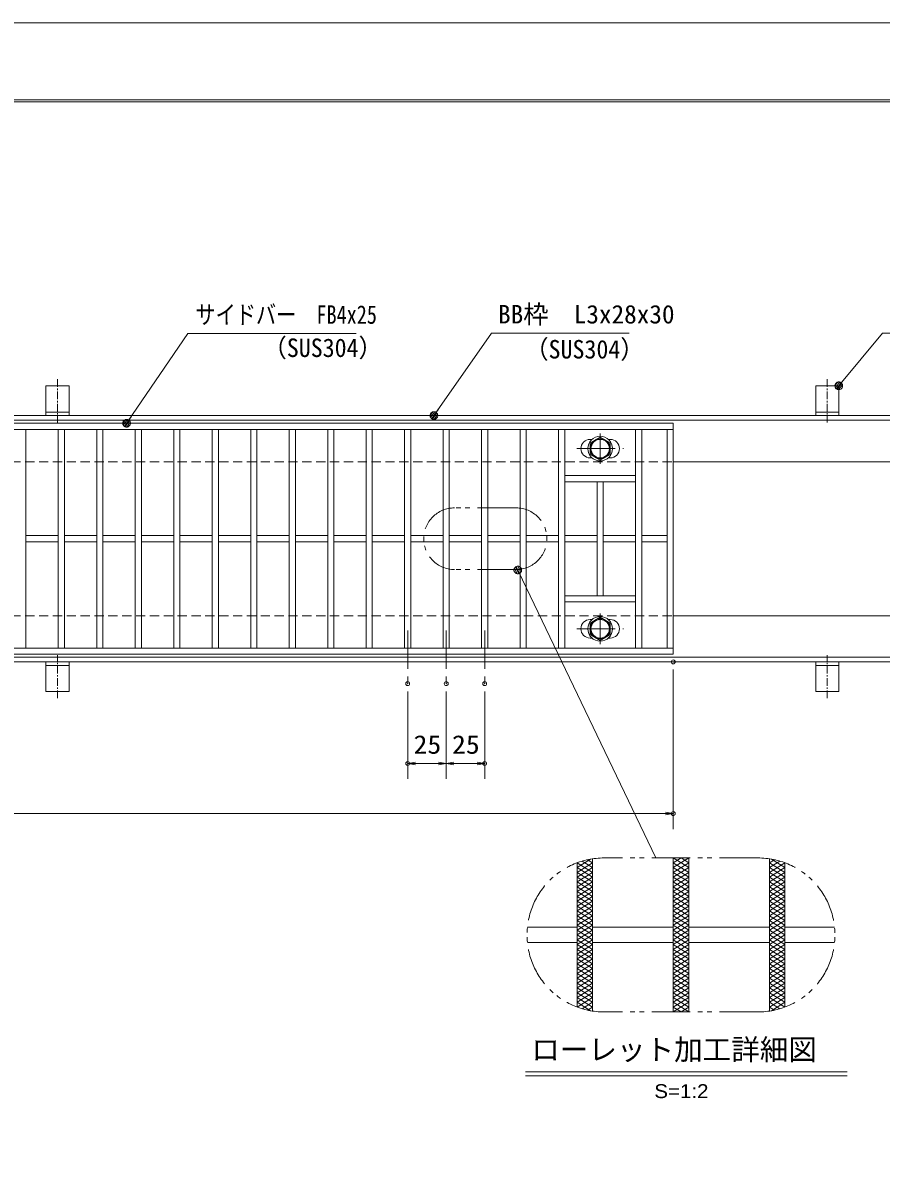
# Model space of a CAD drawing. Units: millimetres, scale not verified. Extents: x -1050 to 1050, y -742 to 742.
# Drawn here: x -218 to 340, y 0 to 742 of the extents above; entities that cross this region are included whole.
import ezdxf
from ezdxf.enums import TextEntityAlignment as Align

# ---------------------------------------------------------------- set-up
doc = ezdxf.new("R2010")
doc.units = ezdxf.units.MM
doc.header["$LTSCALE"] = 5
doc.header["$PDMODE"] = 32
doc.header["$PDSIZE"] = 2.5
for name, pattern in [('CHAIN1', [8, 5, -1, 1, -1]), ('DASHED1', [1.8, 1.2, -0.6]), ('DOUBLE_CHAIN1', [8.8, 5, -1, 0.6, -0.6, 0.6, -1])]:
    doc.linetypes.add(name, pattern=pattern)
for name, color, linetype, lineweight in [('0-0_7-図\u3000枠', 4, 'Continuous', 9), ('0-1_寸法注釈', 2, 'Continuous', 9), ('0-2_0', 2, 'Continuous', 9), ('0-3_DEFPOINTS', 134, 'Continuous', 9), ('0-4_蓋', 5, 'Continuous', 9), ('0-5_ハッチング', 4, 'Continuous', 9), ('0-6_想像線', 134, 'DOUBLE_CHAIN1', 9), ('0-7_中心線', 6, 'CHAIN1', 9), ('0-8_締付部品', 7, 'Continuous', 9), ('0-9_枠', 7, 'Continuous', 9), ('0-A_溝開口', 4, 'DASHED1', 9), ('0-B_アンカー', 7, 'Continuous', 9)]:
    doc.layers.add(name, color=color, linetype=linetype, lineweight=lineweight)
doc.styles.add('HG丸ｺﾞｼｯｸM-PRO', font='')
doc.styles.add('ＭＳ ゴシック', font='')
doc.styles.get('HG丸ｺﾞｼｯｸM-PRO').set_extended_font_data('HG丸ｺﾞｼｯｸM-PRO')
doc.styles.get('ＭＳ ゴシック').set_extended_font_data('MS Gothic')

# ---------------------------------------------------------------- blocks, each defined once
blk = doc.blocks.new('_OPEN')
at = {"layer": '0-2_0'}
blk.add_line((0, 0), (-5, 0), dxfattribs=at)
blk.add_lwpolyline([(-5, 0.833), (0, 0), (-5, -0.833)], dxfattribs=at)
blk = doc.blocks.new('A$C5D7C781A')
at = {"layer": '0-B_アンカー'}
for p, q in [((0, 118.78), (0, 22.26)), ((0, 118.78), (75, 118.78)), ((75, 118.78), (75, 22.26)), ((75, 33.76), (0, 33.76)), ((0, 22.26), (75, 22.26))]:
    blk.add_line(p, q, dxfattribs=at)
at = {"layer": '0-B_アンカー', "color": 6, "linetype": 'CHAIN1'}
blk.add_line((37.5, 140.11), (37.5, 0), dxfattribs=at)
blk = doc.blocks.new('_Dot')
at = {"layer": '0-2_0'}
for p, q in [((-2.5, 0), (-5, 0)), ((2.445, 0.5), (-2.445, 0.5)), ((1.997, 1.5), (-1.997, 1.5)), ((2.289, -0.995), (-2.289, -0.995)), ((1.499, -1.995), (-1.499, -1.995))]:
    blk.add_line(p, q, dxfattribs=at)
for points in [[(2.5, 0), (2.48, 0.313), (2.421, 0.622), (2.324, 0.92), (2.191, 1.204), (2.023, 1.469), (1.822, 1.711), (1.594, 1.926), (1.34, 2.111), (1.064, 2.262), (0.773, 2.378), (0.468, 2.456), (0.157, 2.495), (-0.157, 2.495), (-0.468, 2.456), (-0.773, 2.378), (-1.064, 2.262), (-1.34, 2.111), (-1.594, 1.926), (-1.822, 1.711), (-2.023, 1.469), (-2.191, 1.204), (-2.324, 0.92), (-2.421, 0.622), (-2.48, 0.313), (-2.5, 0), (0, 0)], [(-2.5, 0), (-2.48, -0.313), (-2.421, -0.622), (-2.324, -0.92), (-2.191, -1.204), (-2.023, -1.469), (-1.822, -1.711), (-1.594, -1.926), (-1.34, -2.111), (-1.064, -2.262), (-0.773, -2.378), (-0.468, -2.456), (-0.157, -2.495), (0.157, -2.495), (0.468, -2.456), (0.773, -2.378), (1.064, -2.262), (1.34, -2.111), (1.594, -1.926), (1.822, -1.711), (2.023, -1.469), (2.191, -1.204), (2.324, -0.92), (2.421, -0.622), (2.48, -0.313), (2.5, 0), (0, 0)]]:
    blk.add_lwpolyline(points, close=True, dxfattribs=at)

msp = doc.modelspace()

# ---------------------------------------------------------------- linework, layer by layer
at = {"layer": '0-0_7-図\u3000枠'}
msp.add_line((-973.75, 691.25), (998.75, 691.25), dxfattribs=at)
msp.add_lwpolyline([(-975, 692.5), (1000, 692.5), (1000, -692.5)], dxfattribs=at)
at = {"layer": '0-1_寸法注釈'}
for p, q in [((193.136, 200.159), (103.978, 386.268)), ((204.55, 322.475), (204.55, 218.953)), ((32.05, 308.328), (32.05, 251.522)), ((57.05, 308.328), (57.05, 251.522)), ((57.05, 308.328), (57.05, 251.522)), ((82.05, 308.328), (82.05, 251.522)), ((52.05, 261.522), (37.05, 261.522)), ((62.05, 261.522), (77.05, 261.522)), ((-785.45, 228.953), (199.55, 228.953)), ((108.505, 61.249), (317.544, 61.249)), ((108.505, 58.749), (317.544, 58.749))]:
    msp.add_line(p, q, dxfattribs=at)
for points in [[(-1.475, 540.749), (-110.699, 540.749), (-149.985, 483.294)], [(175.814, 540.968), (86.447, 540.968), (49.664, 488.288)], [(389.478, 540.968), (340.425, 540.968), (312.702, 507.538)]]:
    msp.add_lwpolyline(points, dxfattribs=at)
at = {"layer": '0-3_DEFPOINTS'}
msp.add_lwpolyline([(-1050, -742.5), (-1050, 742.5), (1050, 742.5), (1050, -742.5)], close=True, dxfattribs=at)
for p in [(204.55, 327.475), (32.05, 313.328), (57.05, 313.328), (82.05, 313.328), (32.05, 261.522), (82.05, 261.522), (204.55, 228.953)]:
    msp.add_point(p, dxfattribs=at)
at = {"layer": '0-4_蓋'}
for p, q in [((204.55, 482.475), (-790.45, 482.475)), ((204.55, 478.475), (-790.45, 478.475)), ((-215.95, 478.475), (-215.95, 336.475)), ((-194.95, 478.475), (-194.95, 336.475)), ((-190.95, 478.475), (-190.95, 336.475)), ((-169.95, 478.475), (-169.95, 336.475)), ((-165.95, 478.475), (-165.95, 336.475)), ((-144.95, 478.475), (-144.95, 336.475)), ((-140.95, 478.475), (-140.95, 336.475)), ((-119.95, 478.475), (-119.95, 336.475)), ((-115.95, 478.475), (-115.95, 336.475)), ((-94.95, 478.475), (-94.95, 336.475)), ((-90.95, 478.475), (-90.95, 336.475)), ((-69.95, 478.475), (-69.95, 336.475)), ((-65.95, 478.475), (-65.95, 336.475)), ((-44.95, 478.475), (-44.95, 336.475)), ((-40.95, 478.475), (-40.95, 336.475)), ((-19.95, 478.475), (-19.95, 336.475)), ((-15.95, 478.475), (-15.95, 336.475)), ((5.05, 478.475), (5.05, 336.475)), ((9.05, 478.475), (9.05, 336.475)), ((30.05, 478.475), (30.05, 336.475)), ((34.05, 478.475), (34.05, 336.475)), ((55.05, 478.475), (55.05, 336.475)), ((59.05, 478.475), (59.05, 336.475)), ((80.05, 478.475), (80.05, 336.475)), ((84.05, 478.475), (84.05, 336.475)), ((105.05, 478.475), (105.05, 336.475)), ((109.05, 478.475), (109.05, 336.475)), ((130.05, 478.475), (130.05, 336.475)), ((134.05, 478.475), (134.05, 336.475)), ((180.05, 478.475), (180.05, 336.475)), ((184.05, 478.475), (184.05, 336.475)), ((200.55, 336.475), (200.55, 478.475)), ((204.55, 332.475), (204.55, 482.475)), ((150.55, 471.978), (151.762, 471.978)), ((162.338, 471.978), (163.55, 471.978)), ((150.55, 459.978), (151.755, 459.978)), ((162.345, 459.978), (163.55, 459.978)), ((180.05, 448.475), (134.05, 448.475)), ((180.05, 444.475), (134.05, 444.475)), ((155.05, 444.475), (155.05, 370.475)), ((159.05, 444.475), (159.05, 370.475)), ((-194.95, 409.475), (-215.95, 409.475)), ((-169.95, 409.475), (-190.95, 409.475)), ((-144.95, 409.475), (-165.95, 409.475)), ((-119.95, 409.475), (-140.95, 409.475)), ((-94.95, 409.475), (-115.95, 409.475)), ((-69.95, 409.475), (-90.95, 409.475)), ((-44.95, 409.475), (-65.95, 409.475)), ((-19.95, 409.475), (-40.95, 409.475)), ((5.05, 409.475), (-15.95, 409.475)), ((30.05, 409.475), (9.05, 409.475)), ((55.05, 409.475), (34.05, 409.475)), ((80.05, 409.475), (59.05, 409.475)), ((105.05, 409.475), (84.05, 409.475)), ((130.05, 409.475), (109.05, 409.475)), ((155.05, 409.475), (134.05, 409.475)), ((180.05, 409.475), (159.05, 409.475)), ((200.55, 409.475), (184.05, 409.475)), ((-194.95, 405.475), (-215.95, 405.475)), ((-169.95, 405.475), (-190.95, 405.475)), ((-144.95, 405.475), (-165.95, 405.475)), ((-119.95, 405.475), (-140.95, 405.475)), ((-94.95, 405.475), (-115.95, 405.475)), ((-69.95, 405.475), (-90.95, 405.475)), ((-44.95, 405.475), (-65.95, 405.475)), ((-19.95, 405.475), (-40.95, 405.475)), ((5.05, 405.475), (-15.95, 405.475)), ((30.05, 405.475), (9.05, 405.475)), ((55.05, 405.475), (34.05, 405.475)), ((80.05, 405.475), (59.05, 405.475)), ((105.05, 405.475), (84.05, 405.475)), ((130.05, 405.475), (109.05, 405.475)), ((155.05, 405.475), (134.05, 405.475)), ((180.05, 405.475), (159.05, 405.475)), ((200.55, 405.475), (184.05, 405.475)), ((180.05, 370.475), (134.05, 370.475)), ((180.05, 366.475), (134.05, 366.475)), ((150.55, 354.972), (151.755, 354.972)), ((162.345, 354.972), (163.55, 354.972)), ((150.55, 342.972), (151.762, 342.972)), ((162.338, 342.972), (163.55, 342.972)), ((-790.45, 336.475), (204.55, 336.475)), ((-790.45, 332.475), (204.55, 332.475)), ((142.05, 196.997), (142.05, 103.322)), ((142.05, 196.997), (142.05, 103.322)), ((152.05, 199.593), (152.05, 100.725)), ((152.05, 199.593), (152.05, 100.725)), ((204.55, 200.159), (204.55, 100.159)), ((204.55, 200.159), (204.55, 100.159)), ((214.55, 200.159), (214.55, 100.159)), ((214.55, 200.159), (214.55, 100.159)), ((267.05, 199.593), (267.05, 100.725)), ((267.05, 199.593), (267.05, 100.725)), ((277.05, 196.997), (277.05, 103.322)), ((277.05, 196.997), (277.05, 103.322)), ((109.801, 155.159), (142.05, 155.159)), ((152.05, 155.159), (204.55, 155.159)), ((214.55, 155.159), (267.05, 155.159)), ((277.05, 155.159), (309.299, 155.159)), ((109.801, 145.159), (142.05, 145.159)), ((152.05, 145.159), (204.55, 145.159)), ((214.55, 145.159), (267.05, 145.159)), ((277.05, 145.159), (309.299, 145.159))]:
    msp.add_line(p, q, dxfattribs=at)
for centre, start, end in [((150.55, 465.978), 90, 270), ((163.55, 465.978), 270, 90), ((150.55, 348.972), 90, 270), ((163.55, 348.972), 270, 90)]:
    msp.add_arc(centre, 6, start, end, dxfattribs=at)
at = {"layer": '0-5_ハッチング'}
for p, q in [((142.05, 193.909), (150.822, 199.391)), ((142.05, 190.784), (152.05, 197.034)), ((142.05, 187.659), (152.05, 193.909)), ((142.05, 193.909), (152.05, 187.659)), ((142.088, 197.011), (152.05, 190.784)), ((145.346, 198.099), (152.05, 193.909)), ((148.889, 199.009), (152.05, 197.034)), ((204.55, 193.909), (214.55, 200.159)), ((204.55, 200.159), (214.55, 193.909)), ((204.55, 197.034), (209.55, 200.159)), ((204.55, 190.784), (214.55, 197.034)), ((204.55, 197.034), (214.55, 190.784)), ((204.55, 187.659), (214.55, 193.909)), ((204.55, 193.909), (214.55, 187.659)), ((209.55, 200.159), (214.55, 197.034)), ((267.05, 197.034), (270.211, 199.009)), ((267.05, 193.909), (273.754, 198.099)), ((267.05, 197.034), (277.05, 190.784)), ((267.05, 190.784), (277.012, 197.011)), ((267.05, 187.659), (277.05, 193.909)), ((267.05, 193.909), (277.05, 187.659)), ((268.278, 199.391), (277.05, 193.909)), ((142.05, 184.534), (152.05, 190.784)), ((142.05, 190.784), (152.05, 184.534)), ((142.05, 187.659), (152.05, 181.409)), ((142.05, 181.409), (152.05, 187.659)), ((204.55, 184.534), (214.55, 190.784)), ((204.55, 190.784), (214.55, 184.534)), ((204.55, 187.659), (214.55, 181.409)), ((204.55, 181.409), (214.55, 187.659)), ((267.05, 184.534), (277.05, 190.784)), ((267.05, 190.784), (277.05, 184.534)), ((267.05, 187.659), (277.05, 181.409)), ((267.05, 181.409), (277.05, 187.659)), ((142.05, 184.534), (152.05, 178.284)), ((142.05, 178.284), (152.05, 184.534)), ((142.05, 181.409), (152.05, 175.159)), ((142.05, 175.159), (152.05, 181.409)), ((142.05, 178.284), (152.05, 172.034)), ((142.05, 172.034), (152.05, 178.284)), ((204.55, 184.534), (214.55, 178.284)), ((204.55, 178.284), (214.55, 184.534)), ((204.55, 181.409), (214.55, 175.159)), ((204.55, 175.159), (214.55, 181.409)), ((204.55, 178.284), (214.55, 172.034)), ((204.55, 172.034), (214.55, 178.284)), ((267.05, 184.534), (277.05, 178.284)), ((267.05, 178.284), (277.05, 184.534)), ((267.05, 181.409), (277.05, 175.159)), ((267.05, 175.159), (277.05, 181.409)), ((267.05, 178.284), (277.05, 172.034)), ((267.05, 172.034), (277.05, 178.284)), ((142.05, 175.159), (152.05, 168.909)), ((142.05, 168.909), (152.05, 175.159)), ((142.05, 172.034), (152.05, 165.784)), ((142.05, 165.784), (152.05, 172.034)), ((204.55, 175.159), (214.55, 168.909)), ((204.55, 168.909), (214.55, 175.159)), ((204.55, 172.034), (214.55, 165.784)), ((204.55, 165.784), (214.55, 172.034)), ((267.05, 175.159), (277.05, 168.909)), ((267.05, 168.909), (277.05, 175.159)), ((267.05, 172.034), (277.05, 165.784)), ((267.05, 165.784), (277.05, 172.034)), ((142.05, 162.659), (152.05, 168.909)), ((142.05, 168.909), (152.05, 162.659)), ((142.05, 159.534), (152.05, 165.784)), ((142.05, 165.784), (152.05, 159.534)), ((204.55, 162.659), (214.55, 168.909)), ((204.55, 168.909), (214.55, 162.659)), ((204.55, 159.534), (214.55, 165.784)), ((204.55, 165.784), (214.55, 159.534)), ((267.05, 162.659), (277.05, 168.909)), ((267.05, 168.909), (277.05, 162.659)), ((267.05, 159.534), (277.05, 165.784)), ((267.05, 165.784), (277.05, 159.534)), ((142.05, 156.409), (152.05, 162.659)), ((142.05, 162.659), (152.05, 156.409)), ((142.05, 153.284), (152.05, 159.534)), ((142.05, 159.534), (152.05, 153.284)), ((142.05, 150.159), (152.05, 156.409)), ((142.05, 156.409), (152.05, 150.159)), ((204.55, 156.409), (214.55, 162.659)), ((204.55, 162.659), (214.55, 156.409)), ((204.55, 153.284), (214.55, 159.534)), ((204.55, 159.534), (214.55, 153.284)), ((204.55, 150.159), (214.55, 156.409)), ((204.55, 156.409), (214.55, 150.159)), ((267.05, 156.409), (277.05, 162.659)), ((267.05, 162.659), (277.05, 156.409)), ((267.05, 153.284), (277.05, 159.534)), ((267.05, 159.534), (277.05, 153.284)), ((267.05, 150.159), (277.05, 156.409)), ((267.05, 156.409), (277.05, 150.159)), ((142.05, 147.034), (152.05, 153.284)), ((142.05, 153.284), (152.05, 147.034)), ((142.05, 143.909), (152.05, 150.159)), ((142.05, 150.159), (152.05, 143.909)), ((204.55, 147.034), (214.55, 153.284)), ((204.55, 153.284), (214.55, 147.034)), ((204.55, 143.909), (214.55, 150.159)), ((204.55, 150.159), (214.55, 143.909)), ((267.05, 147.034), (277.05, 153.284)), ((267.05, 153.284), (277.05, 147.034)), ((267.05, 143.909), (277.05, 150.159)), ((267.05, 150.159), (277.05, 143.909)), ((142.05, 140.784), (152.05, 147.034)), ((142.05, 147.034), (152.05, 140.784)), ((142.05, 137.659), (152.05, 143.909)), ((142.05, 143.909), (152.05, 137.659)), ((204.55, 140.784), (214.55, 147.034)), ((204.55, 147.034), (214.55, 140.784)), ((204.55, 137.659), (214.55, 143.909)), ((204.55, 143.909), (214.55, 137.659)), ((267.05, 140.784), (277.05, 147.034)), ((267.05, 147.034), (277.05, 140.784)), ((267.05, 137.659), (277.05, 143.909)), ((267.05, 143.909), (277.05, 137.659)), ((142.05, 134.534), (152.05, 140.784)), ((142.05, 140.784), (152.05, 134.534)), ((142.05, 131.409), (152.05, 137.659)), ((142.05, 137.659), (152.05, 131.409)), ((142.05, 128.284), (152.05, 134.534)), ((142.05, 134.534), (152.05, 128.284)), ((204.55, 134.534), (214.55, 140.784)), ((204.55, 140.784), (214.55, 134.534)), ((204.55, 131.409), (214.55, 137.659)), ((204.55, 137.659), (214.55, 131.409)), ((204.55, 128.284), (214.55, 134.534)), ((204.55, 134.534), (214.55, 128.284)), ((267.05, 134.534), (277.05, 140.784)), ((267.05, 140.784), (277.05, 134.534)), ((267.05, 131.409), (277.05, 137.659)), ((267.05, 137.659), (277.05, 131.409)), ((267.05, 128.284), (277.05, 134.534)), ((267.05, 134.534), (277.05, 128.284)), ((142.05, 125.159), (152.05, 131.409)), ((142.05, 131.409), (152.05, 125.159)), ((142.05, 128.284), (152.05, 122.034)), ((142.05, 122.034), (152.05, 128.284)), ((204.55, 125.159), (214.55, 131.409)), ((204.55, 131.409), (214.55, 125.159)), ((204.55, 128.284), (214.55, 122.034)), ((204.55, 122.034), (214.55, 128.284)), ((267.05, 125.159), (277.05, 131.409)), ((267.05, 131.409), (277.05, 125.159)), ((267.05, 128.284), (277.05, 122.034)), ((267.05, 122.034), (277.05, 128.284)), ((142.05, 125.159), (152.05, 118.909)), ((142.05, 118.909), (152.05, 125.159)), ((142.05, 122.034), (152.05, 115.784)), ((142.05, 115.784), (152.05, 122.034)), ((142.05, 118.909), (152.05, 112.659)), ((142.05, 112.659), (152.05, 118.909)), ((204.55, 125.159), (214.55, 118.909)), ((204.55, 118.909), (214.55, 125.159)), ((204.55, 122.034), (214.55, 115.784)), ((204.55, 115.784), (214.55, 122.034)), ((204.55, 118.909), (214.55, 112.659)), ((204.55, 112.659), (214.55, 118.909)), ((267.05, 125.159), (277.05, 118.909)), ((267.05, 118.909), (277.05, 125.159)), ((267.05, 122.034), (277.05, 115.784)), ((267.05, 115.784), (277.05, 122.034)), ((267.05, 118.909), (277.05, 112.659)), ((267.05, 112.659), (277.05, 118.909)), ((142.05, 115.784), (152.05, 109.534)), ((142.05, 109.534), (152.05, 115.784)), ((142.05, 112.659), (152.05, 106.409)), ((142.05, 106.409), (152.05, 112.659)), ((204.55, 115.784), (214.55, 109.534)), ((204.55, 109.534), (214.55, 115.784)), ((204.55, 112.659), (214.55, 106.409)), ((204.55, 106.409), (214.55, 112.659)), ((267.05, 115.784), (277.05, 109.534)), ((267.05, 109.534), (277.05, 115.784)), ((267.05, 112.659), (277.05, 106.409)), ((267.05, 106.409), (277.05, 112.659)), ((142.05, 109.534), (152.05, 103.284)), ((142.05, 106.409), (150.822, 100.927)), ((142.088, 103.308), (152.05, 109.534)), ((145.346, 102.219), (152.05, 106.409)), ((204.55, 109.534), (214.55, 103.284)), ((204.55, 103.284), (214.55, 109.534)), ((204.55, 106.409), (214.55, 100.159)), ((204.55, 100.159), (214.55, 106.409)), ((267.05, 109.534), (277.012, 103.308)), ((267.05, 103.284), (277.05, 109.534)), ((267.05, 106.409), (273.754, 102.219)), ((268.278, 100.927), (277.05, 106.409)), ((148.889, 101.309), (152.05, 103.284)), ((204.55, 103.284), (209.55, 100.159)), ((209.55, 100.159), (214.55, 103.284)), ((267.05, 103.284), (270.211, 101.309))]:
    msp.add_line(p, q, dxfattribs=at)
at = {"layer": '0-6_想像線'}
for p, q in [((102.443, 427.487), (62.443, 427.487)), ((102.443, 387.487), (62.443, 387.487)), ((259.55, 200.159), (159.55, 200.159)), ((259.55, 100.159), (159.55, 100.159))]:
    msp.add_line(p, q, dxfattribs=at)
for centre, radius, start, end in [((62.443, 407.487), 20, 90, 270), ((102.443, 407.487), 20, 270, 90), ((159.55, 150.159), 50, 90, 270), ((259.55, 150.159), 50, 270, 90)]:
    msp.add_arc(centre, radius, start, end, dxfattribs=at)
at = {"layer": '0-7_中心線'}
for p, q in [((157.05, 475.871), (157.05, 456.085)), ((141.804, 465.978), (172.296, 465.978)), ((157.05, 339.079), (157.05, 358.865)), ((32.05, 347.969), (32.05, 313.328)), ((57.05, 347.969), (57.05, 313.328)), ((82.05, 347.969), (82.05, 313.328)), ((141.804, 348.972), (172.296, 348.972))]:
    msp.add_line(p, q, dxfattribs=at)
at = {"layer": '0-8_締付部品'}
for p, q in [((150.55, 469.731), (157.05, 473.483)), ((150.55, 462.225), (150.55, 469.731)), ((157.05, 473.483), (163.55, 469.731)), ((163.55, 469.731), (163.55, 462.225)), ((157.05, 458.472), (150.55, 462.225)), ((163.55, 462.225), (157.05, 458.472)), ((157.05, 356.478), (150.55, 352.725)), ((163.55, 352.725), (157.05, 356.478)), ((150.55, 352.725), (150.55, 345.219)), ((163.55, 345.219), (163.55, 352.725)), ((150.55, 345.219), (157.05, 341.467)), ((157.05, 341.467), (163.55, 345.219))]:
    msp.add_line(p, q, dxfattribs=at)
for centre, radius in [((157.05, 465.975), 8), ((157.05, 465.978), 6.5), ((157.05, 465.978), 5.993), ((157.05, 348.975), 8), ((157.05, 348.972), 6.5), ((157.05, 348.972), 5.993)]:
    msp.add_circle(centre, radius, dxfattribs=at)
at = {"layer": '0-9_枠'}
for p, q in [((-795.45, 487.475), (409.55, 487.475)), ((-792.45, 484.475), (407.714, 484.475)), ((204.55, 457.475), (409.55, 457.475)), ((204.55, 357.475), (409.55, 357.475)), ((-795.45, 327.475), (409.55, 327.475)), ((-792.45, 330.475), (411.386, 330.475))]:
    msp.add_line(p, q, dxfattribs=at)
at = {"layer": '0-A_溝開口'}
for p, q in [((-765.45, 457.475), (204.55, 457.475)), ((-765.45, 357.475), (204.55, 357.475))]:
    msp.add_line(p, q, dxfattribs=at)

# ---------------------------------------------------------------- block references
at = {"layer": '0-1_寸法注釈'}
for name, p, rotation in [('_Dot', (312.05, 506.779), 229.33113), ('_Dot', (49.081, 487.475), 234.35189), ('_Dot', (-150.56, 482.475), 234.96256), ('_Dot', (103.546, 387.17), 115.59735), ('_OPEN', (32.05, 261.522), 180), ('_OPEN', (57.05, 261.522), 180)]:
    msp.add_blockref(name, p, dxfattribs=dict(at, rotation=rotation))
for p in [(57.05, 261.522), (82.05, 261.522), (204.55, 228.953)]:
    msp.add_blockref('_OPEN', p, dxfattribs=at)
at = {"layer": '0-B_アンカー', "xscale": 0.2, "yscale": 0.2}
for p in [(-202.95, 483.023), (297.05, 483.023)]:
    msp.add_blockref('A$C5D7C781A', p, dxfattribs=at)
at = {"layer": '0-B_アンカー', "xscale": -0.2, "yscale": 0.2, "rotation": 180}
for p in [(-202.95, 331.927), (297.05, 331.927)]:
    msp.add_blockref('A$C5D7C781A', p, dxfattribs=at)

# ---------------------------------------------------------------- texts
at = {"layer": '0-1_寸法注釈', "color": 7}
for s, height, style, width, p in [('サイドバー\u3000FB4x25', 12.02, 'ＭＳ ゴシック', 0.8, (-105.921, 543.436)), ('（SUS304）', 12.02, 'ＭＳ ゴシック', 0.95, (-62.079, 521.881)), ('（SUS304）', 12.02, 'ＭＳ ゴシック', 0.95, (107.958, 520.919)), ('25', 12.02, 'ＭＳ ゴシック', 1.1, (35.817, 264.209)), ('25', 12.02, 'ＭＳ ゴシック', 1.1, (60.817, 264.209)), ('S=1:2', 9.054, 'HG丸ｺﾞｼｯｸM-PRO', 1.1, (192.217, 41.453))]:
    msp.add_text(s, height=height, dxfattribs=dict(at, style=style, width=width)).set_placement(p, align=Align.BOTTOM_LEFT)
for s, height, style, p in [('BB枠\u3000L3x28x30', 12.03, 'ＭＳ ゴシック', (90.7, 543.655)), ('ローレット加工詳細図', 13.6, 'HG丸ｺﾞｼｯｸM-PRO', (112.318, 64.821))]:
    msp.add_text(s, height=height, dxfattribs=dict(at, style=style)).set_placement(p, align=Align.BOTTOM_LEFT)

doc.saveas('drawing.dxf')
